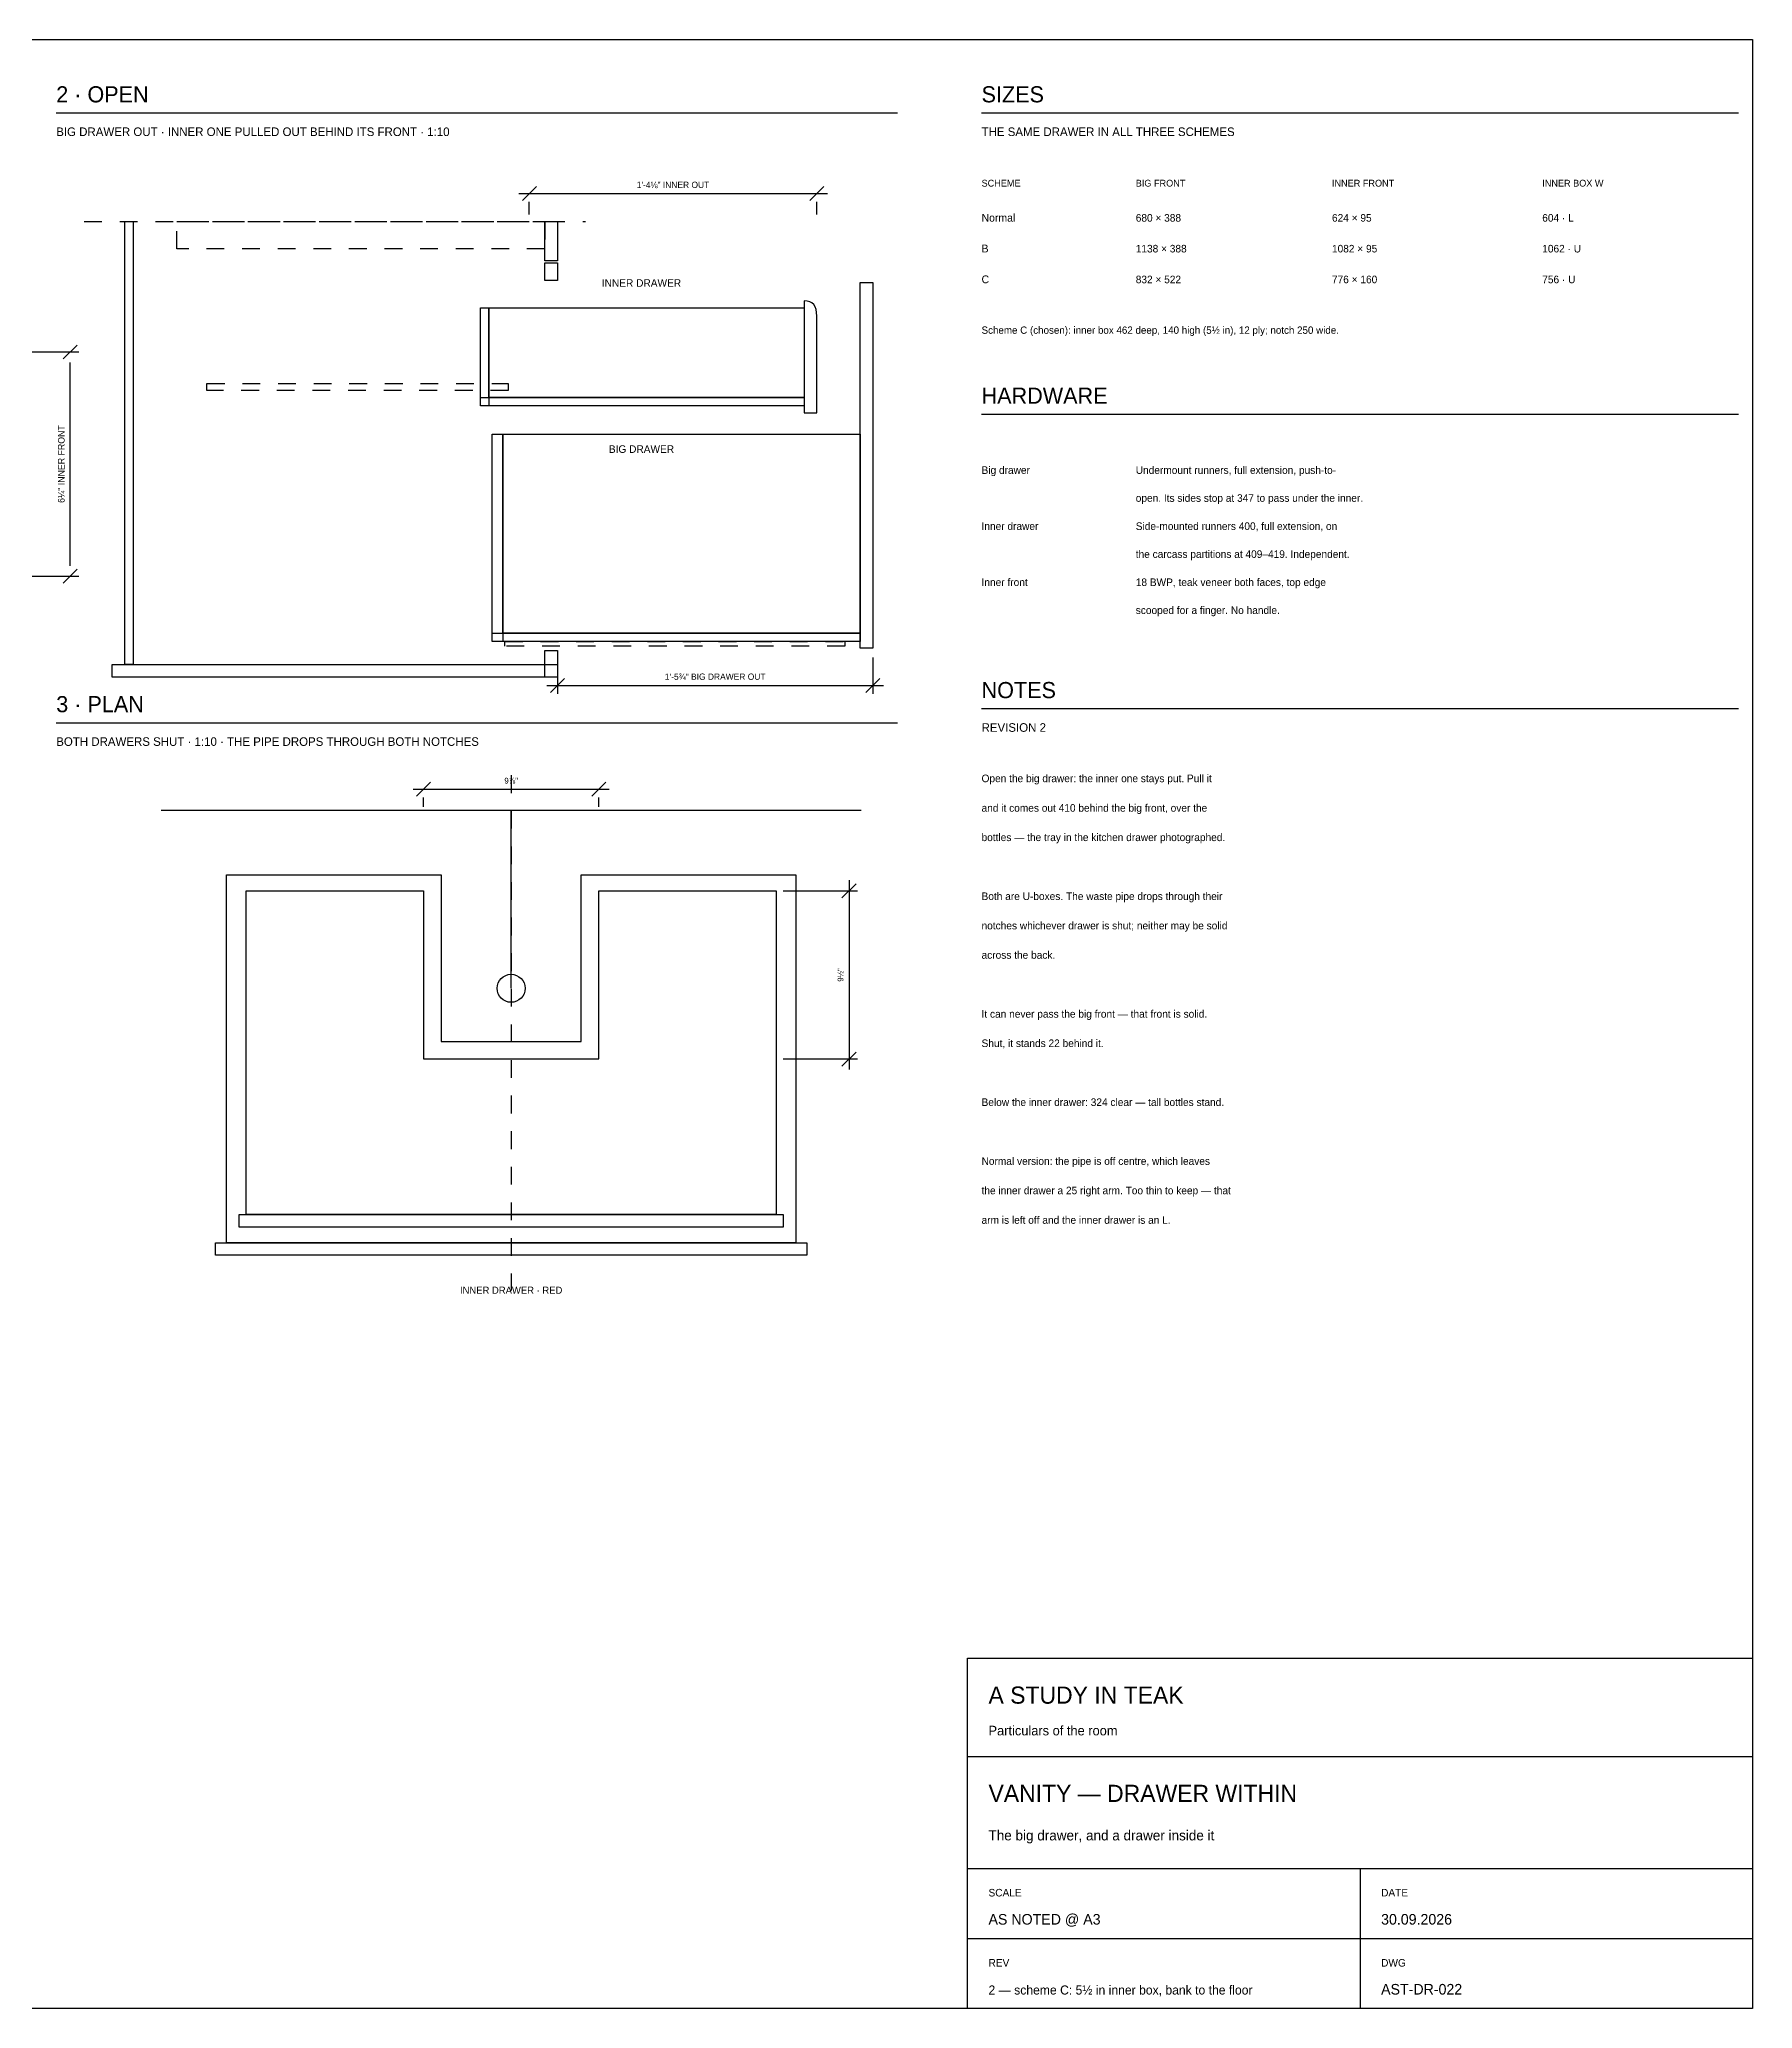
# Model space of a CAD drawing. Header units: inches. Extents: x 0.3 to 16.2, y 0.3 to 11.4.
# Drawn here: x 6.6 to 16.22, y 0.31 to 11.38 of the extents above; entities that cross this region are included whole.
import ezdxf
from ezdxf.enums import TextEntityAlignment as Align

# ---------------------------------------------------------------- set-up
doc = ezdxf.new("R2010")
doc.units = ezdxf.units.IN
doc.header["$LTSCALE"] = 0.009843
doc.header["$MEASUREMENT"] = 0
doc.linetypes.add('DASHED', pattern=[0.6, 0.5, -0.1])
for name, color, linetype in [('DIMENSIONS', 1, 'Continuous'), ('GEOMETRY', 7, 'Continuous'), ('TEXT', 7, 'Continuous')]:
    doc.layers.add(name, color=color, linetype=linetype)

msp = doc.modelspace()

# ---------------------------------------------------------------- linework, layer by layer
at = {"layer": 'DIMENSIONS'}
for p, q in [((9.291, 10.512), (11.024, 10.512)), ((9.311, 10.472), (9.39, 10.551)), ((10.925, 10.472), (11.004, 10.551)), ((9.35, 10.394), (9.35, 10.465)), ((10.965, 10.394), (10.965, 10.465)), ((6.732, 9.583), (6.811, 9.661)), ((5.906, 9.622), (6.819, 9.622)), ((6.772, 8.421), (6.772, 9.563)), ((5.906, 8.362), (6.819, 8.362)), ((6.732, 8.323), (6.811, 8.402)), ((9.508, 7.906), (9.508, 7.701)), ((11.28, 7.906), (11.28, 7.701)), ((9.449, 7.748), (11.339, 7.748)), ((9.469, 7.709), (9.547, 7.787)), ((11.24, 7.709), (11.319, 7.787)), ((8.717, 7.126), (8.795, 7.205)), ((9.701, 7.126), (9.78, 7.205)), ((8.697, 7.165), (9.799, 7.165)), ((8.756, 7.067), (8.756, 7.118)), ((9.74, 7.067), (9.74, 7.118)), ((11.146, 6.654), (11.146, 5.591)), ((10.776, 6.594), (11.193, 6.594)), ((11.106, 6.555), (11.185, 6.634)), ((10.776, 5.65), (11.193, 5.65)), ((11.106, 5.61), (11.185, 5.689))]:
    msp.add_line(p, q, dxfattribs=at)
at = {"layer": 'DIMENSIONS', "linetype": 'DASHED'}
msp.add_line((9.248, 7.244), (9.248, 4.35), dxfattribs=at)
at = {"layer": 'DIMENSIONS'}
for points in [[(7.76, 6.594), (8.756, 6.594), (8.756, 5.65), (9.74, 5.65), (9.74, 6.594), (10.736, 6.594), (10.736, 4.776), (7.76, 4.776), (7.76, 6.594)], [(7.72, 4.776), (10.776, 4.776), (10.776, 4.705), (7.72, 4.705), (7.72, 4.776)]]:
    msp.add_lwpolyline(points, dxfattribs=at)
at = {"layer": 'GEOMETRY'}
for p, q in [((6.693, 10.965), (11.417, 10.965)), ((11.89, 10.965), (16.142, 10.965)), ((11.89, 9.272), (16.142, 9.272)), ((6.693, 7.539), (11.417, 7.539)), ((11.89, 7.618), (16.142, 7.618)), ((7.283, 7.047), (11.213, 7.047)), ((11.811, 1.732), (16.22, 1.732)), ((11.811, 1.102), (16.22, 1.102)), ((14.016, 1.102), (14.016, 0.315)), ((11.811, 0.709), (16.22, 0.709))]:
    msp.add_line(p, q, dxfattribs=at)
at = {"layer": 'GEOMETRY', "linetype": 'DASHED'}
msp.add_line((6.85, 10.354), (9.665, 10.354), dxfattribs=at)
at = {"layer": 'GEOMETRY'}
for points in [[(0.315, 11.378), (16.22, 11.378), (16.22, 0.315), (0.315, 0.315), (0.315, 11.378)], [(7.079, 10.354), (7.126, 10.354), (7.126, 7.866), (7.079, 7.866), (7.079, 10.354)], [(9.437, 10.354), (9.508, 10.354), (9.508, 10.134), (9.437, 10.134), (9.437, 10.354)], [(9.437, 10.122), (9.508, 10.122), (9.508, 10.024), (9.437, 10.024), (9.437, 10.122)], [(11.209, 10.012), (11.28, 10.012), (11.28, 7.957), (11.209, 7.957), (11.209, 10.012)], [(9.075, 9.87), (9.122, 9.87), (9.122, 9.319), (9.075, 9.319), (9.075, 9.87)], [(9.122, 9.87), (10.894, 9.87), (10.894, 9.366), (9.122, 9.366), (9.122, 9.87)], [(10.894, 9.909), (10.894, 9.28)], [(10.894, 9.28), (10.965, 9.28), (10.965, 9.823)], [(9.075, 9.366), (10.894, 9.366), (10.894, 9.319), (9.075, 9.319), (9.075, 9.366)], [(9.142, 9.161), (9.201, 9.161), (9.201, 7.996), (9.142, 7.996), (9.142, 9.161)], [(9.201, 9.161), (11.209, 9.161), (11.209, 8.043), (9.201, 8.043), (9.201, 9.161)], [(9.142, 8.043), (11.209, 8.043), (11.209, 7.996), (9.142, 7.996), (9.142, 8.043)], [(7.008, 7.866), (9.508, 7.866), (9.508, 7.795), (7.008, 7.795), (7.008, 7.866)], [(9.437, 7.945), (9.508, 7.945), (9.508, 7.795), (9.437, 7.795), (9.437, 7.945)], [(9.248, 6.047), (9.248, 7.047)], [(7.65, 6.685), (8.854, 6.685), (8.854, 5.748), (9.642, 5.748), (9.642, 6.685), (10.846, 6.685), (10.846, 4.618), (7.65, 4.618), (7.65, 6.685)], [(7.587, 4.618), (10.909, 4.618), (10.909, 4.547), (7.587, 4.547), (7.587, 4.618)], [(11.811, 2.283), (16.22, 2.283), (16.22, 0.315), (11.811, 0.315), (11.811, 2.283)]]:
    msp.add_lwpolyline(points, dxfattribs=at)
at = {"layer": 'GEOMETRY', "linetype": 'DASHED'}
for points in [[(7.37, 10.354), (9.437, 10.354), (9.437, 10.201), (7.37, 10.201), (7.37, 10.354)], [(7.539, 9.445), (9.232, 9.445), (9.232, 9.406), (7.539, 9.406), (7.539, 9.445)], [(9.213, 7.996), (11.122, 7.996), (11.122, 7.969), (9.213, 7.969), (9.213, 7.996)]]:
    msp.add_lwpolyline(points, dxfattribs=at)
at = {"layer": 'GEOMETRY'}
msp.add_circle((9.248, 6.047), 0.0787, dxfattribs=at)
msp.add_open_spline([(10.965, 9.823), (10.965, 9.881), (10.941, 9.909), (10.894, 9.909)], degree=3, dxfattribs=at)

# ---------------------------------------------------------------- texts
at = {"layer": 'TEXT'}
for s, height, p in [('2 · OPEN', 0.0907, (6.693, 11.024)), ('SIZES', 0.0907, (11.89, 11.024)), ('BIG DRAWER OUT · INNER ONE PULLED OUT BEHIND ITS FRONT · 1:10', 0.04819, (6.693, 10.835)), ('THE SAME DRAWER IN ALL THREE SCHEMES', 0.04819, (11.89, 10.835)), ('SCHEME', 0.0383, (11.89, 10.551)), ('BIG FRONT', 0.0383, (12.756, 10.551)), ('INNER FRONT', 0.03827, (13.858, 10.551)), ('INNER BOX W', 0.03827, (15.039, 10.551)), ('Normal', 0.0439, (11.89, 10.354)), ('680 × 388', 0.0425, (12.756, 10.354)), ('624 × 95', 0.0425, (13.858, 10.354)), ('604 · L', 0.0425, (15.039, 10.354)), ('B', 0.0439, (11.89, 10.181)), ('1138 × 388', 0.0425, (12.756, 10.181)), ('1082 × 95', 0.0425, (13.858, 10.181)), ('1062 · U', 0.0425, (15.039, 10.181)), ('C', 0.0439, (11.89, 10.008)), ('832 × 522', 0.0425, (12.756, 10.008)), ('776 × 160', 0.0425, (13.858, 10.008)), ('756 · U', 0.0425, (15.039, 10.008)), ('Scheme C (chosen): inner box 462 deep, 140 high (5½ in), 12 ply; notch 250 wide.', 0.0411, (11.89, 9.724)), ('HARDWARE', 0.0907, (11.89, 9.331)), ('Big drawer', 0.0425, (11.89, 8.937)), ('Undermount runners, full extension, push-to-', 0.04252, (12.756, 8.937)), ('open. Its sides stop at 347 to pass under the inner.', 0.04252, (12.756, 8.78)), ('Inner drawer', 0.04252, (11.89, 8.622)), ('Side-mounted runners 400, full extension, on', 0.04252, (12.756, 8.622)), ('the carcass partitions at 409–419. Independent.', 0.04252, (12.756, 8.465)), ('Inner front', 0.04252, (11.89, 8.307)), ('18 BWP, teak veneer both faces, top edge', 0.04252, (12.756, 8.307)), ('scooped for a finger. No handle.', 0.04252, (12.756, 8.15)), ('NOTES', 0.0907, (11.89, 7.677)), ('3 · PLAN', 0.0907, (6.693, 7.598)), ('REVISION 2', 0.0482, (11.89, 7.488)), ('BOTH DRAWERS SHUT · 1:10 · THE PIPE DROPS THROUGH BOTH NOTCHES', 0.04819, (6.693, 7.409)), ('Open the big drawer: the inner one stays put. Pull it', 0.04252, (11.89, 7.205)), ('and it comes out 410 behind the big front, over the', 0.04252, (11.89, 7.039)), ('bottles — the tray in the kitchen drawer photographed.', 0.04252, (11.89, 6.874)), ('Both are U-boxes. The waste pipe drops through their', 0.04252, (11.89, 6.543)), ('notches whichever drawer is shut; neither may be solid', 0.04252, (11.89, 6.378)), ('across the back.', 0.04252, (11.89, 6.213)), ('It can never pass the big front — that front is solid.', 0.04252, (11.89, 5.882)), ('Shut, it stands 22 behind it.', 0.04252, (11.89, 5.717)), ('Below the inner drawer: 324 clear — tall bottles stand.', 0.04252, (11.89, 5.386)), ('Normal version: the pipe is off centre, which leaves', 0.04252, (11.89, 5.055)), ('the inner drawer a 25 right arm. Too thin to keep — that', 0.04252, (11.89, 4.89)), ('arm is left off and the inner drawer is an L.', 0.04252, (11.89, 4.724)), ('A STUDY IN TEAK', 0.09638, (11.929, 2.028)), ('Particulars of the room', 0.05386, (11.929, 1.85)), ('VANITY — DRAWER WITHIN', 0.09638, (11.929, 1.476)), ('The big drawer, and a drawer inside it', 0.05669, (11.929, 1.26)), ('SCALE', 0.0425, (11.929, 0.945)), ('DATE', 0.0425, (14.134, 0.945)), ('AS NOTED @ A3', 0.05953, (11.929, 0.787)), ('30.09.2026', 0.0595, (14.134, 0.787)), ('REV', 0.0425, (11.929, 0.551)), ('DWG', 0.0425, (14.134, 0.551)), ('2 — scheme C: 5½ in inner box, bank to the floor', 0.05102, (11.929, 0.394)), ('AST-DR-022', 0.0595, (14.134, 0.394))]:
    msp.add_text(s, height=height, dxfattribs=at).set_placement(p)
for s, height, p in [('1\'-4⅛" INNER OUT', 0.03543, (10.157, 10.543)), ('INNER DRAWER', 0.04252, (9.98, 9.988)), ('BIG DRAWER', 0.0425, (9.98, 9.055)), ('1\'-5¾" BIG DRAWER OUT', 0.03543, (10.394, 7.78)), ('9⅞"', 0.0326, (9.248, 7.197)), ('INNER DRAWER · RED', 0.03969, (9.248, 4.331))]:
    msp.add_text(s, height=height, dxfattribs=at).set_placement(p, align=Align.CENTER)
for s, height, p in [('6¼" INNER FRONT', 0.03685, (6.74, 8.992)), ('9½"', 0.0326, (11.114, 6.122))]:
    msp.add_text(s, height=height, rotation=90, dxfattribs=at).set_placement(p, align=Align.CENTER)

doc.saveas('drawing.dxf')
